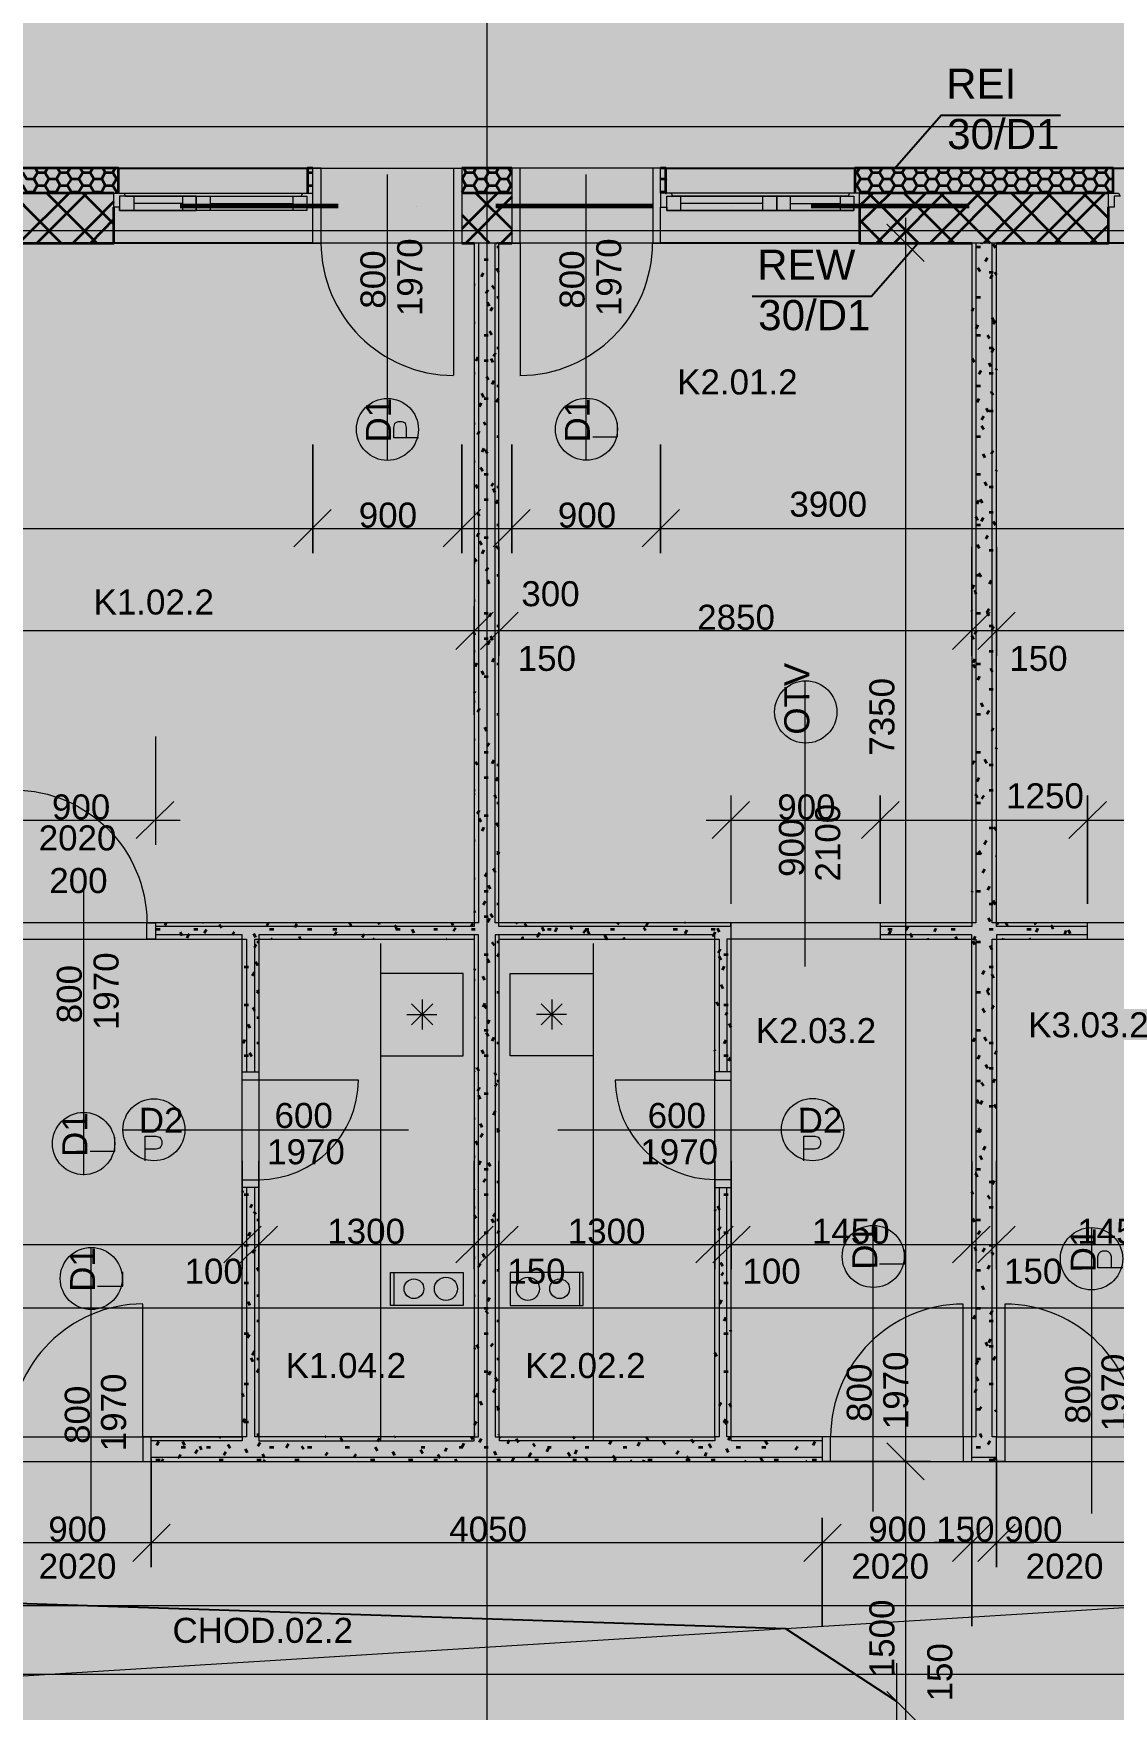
# Model space of a CAD drawing. Header units: millimetres. Extents: x 2377 to 264466, y -28213 to 61616.
# Drawn here: x 184375 to 190891, y -11156 to -1048 of the extents above; entities that cross this region are included whole.
import ezdxf

# ---------------------------------------------------------------- set-up
doc = ezdxf.new("R2010")
doc.units = ezdxf.units.MM
doc.layers.add('ZTI_KANAL', color=30, linetype='Continuous', lineweight=50)
doc.styles.add('PDF ArialMT', font='arial.ttf')

msp = doc.modelspace()

# ---------------------------------------------------------------- linework, layer by layer
at = {"layer": 'ZTI_KANAL', "color": 7, "lineweight": 9}
for points in [[(187110, 4982), (187110, -22133)], [(150946, -1610), (205083, -1610)], [(186510, -3624), (186510, -3249), (186510, -1899)], [(187710, -3624), (187710, -3249), (187710, -1899)], [(189749, -2423), (189524, -2198)], [(189638, -9809), (189638, -2160)], [(146414, -2236), (214196, -2236)], [(189130, -2312), (189787, -2312)], [(207677, -5097), (206461, -5097), (206461, -4795), (206461, -4497), (206461, -4195), (206461, -3897), (206461, -3595), (206461, -3297), (207763, -3297), (207763, -3595), (207763, -3897), (207763, -4195), (207763, -4497), (207763, -4795), (207763, -5097), (206363, -3567), (205181, -9660), (181036, -11159), (156036, -9660)], [(186697, -3487), (186548, -3487), (186548, -3424), (186555, -3401), (186561, -3395), (186577, -3389), (186596, -3389), (186612, -3395), (186618, -3401), (186624, -3424), (186624, -3487)], [(187749, -3481), (187898, -3481), (187898, -3395)], [(182011, -4033), (186208, -4033)], [(185910, -4033), (187110, -4033), (188311, -4033)], [(186809, -4033), (187409, -4033)], [(188009, -4033), (192210, -4033)], [(181036, -4649), (187183, -4649)], [(186885, -4649), (187336, -4649)], [(187034, -4649), (190184, -4649)], [(189886, -4649), (190333, -4649)], [(190035, -4649), (193185, -4649)], [(189031, -6675), (189031, -5326), (189031, -4951)], [(185110, -5288), (185110, -5942)], [(188584, -6297), (188584, -5643)], [(184995, -5904), (185221, -5681)], [(188695, -5681), (188469, -5904)], [(184059, -5792), (185259, -5792)], [(188434, -5792), (189632, -5792)], [(189333, -5792), (190886, -5792)], [(190584, -5792), (191784, -5792)], [(184678, -7933), (184678, -7555), (184678, -6205)], [(186469, -6536), (186469, -9536)], [(187752, -6536), (187752, -9536)], [(186628, -6964), (186809, -6964)], [(186656, -6901), (186783, -7028)], [(186656, -7028), (186783, -6901)], [(186720, -6875), (186720, -7056)], [(187590, -6964), (187409, -6964)], [(187564, -6901), (187437, -7028)], [(187564, -7028), (187437, -6901)], [(187501, -6875), (187501, -7056)], [(184913, -7660), (185288, -7660), (186637, -7660)], [(187539, -7660), (188888, -7660), (189263, -7660)], [(184716, -7790), (184865, -7790), (184865, -7704)], [(185049, -7847), (185049, -7698), (185113, -7698), (185135, -7704), (185142, -7714), (185148, -7726), (185148, -7749), (185142, -7761), (185135, -7771), (185113, -7777), (185049, -7777)], [(189022, -7847), (189022, -7698), (189089, -7698), (189108, -7704), (189117, -7714), (189123, -7726), (189123, -7749), (189117, -7761), (189108, -7771), (189089, -7777), (189022, -7777)], [(189441, -9962), (189441, -8612), (189441, -8238)], [(190759, -9974), (190759, -8625), (190759, -8250)], [(181036, -8352), (185786, -8352)], [(184722, -10095), (184722, -8746), (184722, -8368)], [(185484, -8352), (185885, -8352)], [(185586, -8352), (187183, -8352)], [(186885, -8352), (187336, -8352)], [(187034, -8352), (188634, -8352)], [(188336, -8352), (188733, -8352)], [(188434, -8352), (190184, -8352)], [(189479, -8469), (189632, -8469), (189632, -8384)], [(189886, -8352), (190333, -8352)], [(190035, -8352), (191784, -8352)], [(190946, -8492), (190797, -8492), (190797, -8425), (190803, -8406), (190813, -8396), (190825, -8390), (190848, -8390), (190860, -8396), (190870, -8406), (190876, -8425), (190876, -8492)], [(184760, -8603), (184913, -8603), (184913, -8517)], [(186548, -8520), (186548, -8720)], [(187669, -8520), (187669, -8720)], [(146414, -8733), (214196, -8733)], [(185634, -9511), (185034, -9511)], [(189638, -11311), (189638, -9511)], [(184033, -10149), (185234, -10149)], [(184935, -10149), (189285, -10149)], [(188984, -10149), (190184, -10149), (190410, -10149)], [(191235, -10149), (190035, -10149), (189809, -10149)], [(189886, -10149), (190333, -10149)], [(155887, -10530), (206833, -10530)], [(189584, -12601), (189584, -12226), (189584, -10876)], [(181036, -10943), (211183, -10943)], [(189638, -11461), (189638, -11010)]]:
    msp.add_lwpolyline(points, dxfattribs=at)
at = {"layer": 'ZTI_KANAL', "color": 1, "lineweight": 25}
for points in [[(189571, -1861), (189851, -1541), (190571, -1541)], [(188711, -2633), (189431, -2633), (189711, -2312)]]:
    msp.add_lwpolyline(points, dxfattribs=at)
at = {"layer": 'ZTI_KANAL', "color": 7, "lineweight": 35}
for points in [[(184887, -2011), (184887, -1861), (183328, -1861), (183328, -2011)], [(184310, -1887), (184332, -1925), (184376, -1925), (184398, -1887), (184402, -1884)], [(184386, -1861), (184398, -1887), (184446, -1887), (184459, -1861)], [(184443, -1887), (184468, -1925), (184513, -1925), (184535, -1887), (184535, -1884)], [(184519, -1861), (184535, -1887), (184579, -1887), (184602, -1925)], [(184579, -1887), (184595, -1861)], [(184649, -1925), (184672, -1887), (184672, -1884)], [(184656, -1861), (184672, -1887), (184716, -1887), (184732, -1861)], [(184716, -1887), (184738, -1925), (184786, -1925), (184808, -1887), (184808, -1884)], [(184792, -1861), (184808, -1887), (184853, -1887), (184868, -1861)], [(184853, -1887), (184875, -1925), (184887, -1925)], [(186059, -1861), (186027, -1861), (186027, -2011)], [(186031, -1887), (186027, -1880)], [(186027, -1890), (186031, -1887), (186034, -1884)], [(186034, -1887), (186059, -1887)], [(187260, -1861), (186958, -1861)], [(186961, -1925), (186983, -1887), (186986, -1884)], [(186971, -1861), (186983, -1887), (187031, -1887), (187044, -1861)], [(187031, -1887), (187053, -1925), (187098, -1925), (187120, -1887), (187123, -1884)], [(187107, -1861), (187120, -1887), (187167, -1887), (187180, -1861)], [(187167, -1887), (187190, -1925), (187234, -1925), (187256, -1887), (187260, -1884)], [(187240, -1861), (187256, -1887), (187260, -1887)], [(188158, -2004), (188187, -2004), (188190, -2011), (188190, -1861), (188158, -1861)], [(190889, -2011), (190889, -1861), (189330, -1861), (189330, -2011)], [(189330, -1887), (189343, -1887), (189365, -1925), (189412, -1925), (189435, -1887), (189435, -1884)], [(189343, -1887), (189358, -1861)], [(189419, -1861), (189435, -1887), (189479, -1887), (189495, -1861)], [(189479, -1887), (189501, -1925), (189549, -1925), (189571, -1887), (189571, -1884)], [(189555, -1861), (189571, -1887), (189616, -1887), (189632, -1861)], [(189616, -1887), (189638, -1925), (189682, -1925), (189705, -1966)], [(189682, -1925), (189708, -1887), (189708, -1884)], [(189705, -1887), (189692, -1861)], [(189708, -1887), (189752, -1887), (189774, -1925), (189819, -1925), (189841, -1887), (189844, -1884)], [(189752, -1887), (189765, -1861)], [(189828, -1861), (189841, -1887), (189889, -1887), (189901, -1861)], [(189889, -1887), (189911, -1925), (189955, -1925), (189978, -1887), (189981, -1884)], [(189965, -1861), (189978, -1887), (190025, -1887), (190038, -1861)], [(190022, -1887), (190048, -1925), (190092, -1925), (190114, -1887), (190114, -1884)], [(190098, -1861), (190114, -1887), (190159, -1887), (190181, -1925)], [(190159, -1887), (190175, -1861)], [(190229, -1925), (190251, -1887), (190251, -1884)], [(190235, -1861), (190251, -1887), (190295, -1887), (190311, -1861)], [(190295, -1887), (190317, -1925), (190365, -1925), (190387, -1887), (190387, -1884)], [(190371, -1861), (190387, -1887), (190432, -1887), (190448, -1861)], [(190432, -1887), (190454, -1925), (190502, -1925), (190524, -1887), (190524, -1884)], [(190508, -1861), (190524, -1887), (190568, -1887), (190581, -1861)], [(190568, -1887), (190591, -1925), (190635, -1925), (190657, -1966)], [(190635, -1925), (190660, -1887), (190660, -1884)], [(190657, -1887), (190644, -1861)], [(190660, -1887), (190705, -1887), (190727, -1925), (190771, -1925), (190794, -1887), (190797, -1884)], [(190705, -1887), (190718, -1861)], [(190781, -1861), (190794, -1887), (190841, -1887), (190854, -1861)], [(190841, -1887), (190864, -1925), (190889, -1925)], [(184859, -2011), (183360, -2011)], [(184129, -1966), (184173, -1966), (184195, -2004), (184240, -2004), (184243, -2011), (184541, -2312)], [(184240, -1925), (184262, -1966), (184310, -1966), (184332, -2004), (184376, -2004), (184379, -2011)], [(184589, -2011), (184287, -2312)], [(184376, -1925), (184398, -1966), (184446, -1966)], [(184376, -2004), (184398, -1963), (184402, -1963)], [(184697, -2011), (184395, -2312)], [(184443, -1966), (184468, -2004), (184513, -2004), (184516, -2011)], [(184446, -1963), (184468, -1925), (184468, -1922)], [(184456, -2011), (184757, -2312)], [(184462, -2011), (184468, -2004), (184468, -2001)], [(184513, -1925), (184535, -1966), (184579, -1966), (184602, -2004)], [(184513, -2004), (184535, -1963)], [(184579, -1963), (184605, -1925), (184605, -1922)], [(184599, -2011), (184605, -2004), (184605, -2001)], [(184605, -1925), (184649, -1925), (184672, -1966), (184716, -1966), (184738, -2004), (184786, -2004), (184789, -2011)], [(184605, -2004), (184649, -2004), (184652, -2011)], [(184649, -2004), (184672, -1963)], [(184672, -2011), (184859, -2198)], [(184716, -1963), (184738, -1925), (184741, -1922)], [(184735, -2011), (184738, -2004), (184741, -2001)], [(184786, -1925), (184808, -1966), (184853, -1966), (184875, -2004), (184887, -2004)], [(184786, -2004), (184808, -1963)], [(184853, -1963), (184875, -1925), (184878, -1922)], [(184872, -2011), (184875, -2004), (184878, -2001)], [(186031, -1966), (186027, -1960)], [(186027, -1969), (186031, -1963), (186034, -1963)], [(186034, -1966), (186059, -1966)], [(186958, -1925), (186961, -1925), (186983, -1966), (187031, -1966), (187053, -2004), (187098, -2004), (187101, -2011)], [(186958, -2004), (186961, -2004), (186964, -2011)], [(187174, -2011), (186958, -2227)], [(187260, -2011), (186958, -2011)], [(186961, -2004), (186983, -1963), (186986, -1963)], [(187031, -1963), (187053, -1925), (187053, -1922)], [(187044, -2011), (187260, -2227)], [(187050, -2011), (187053, -2004), (187053, -2001)], [(187098, -1925), (187120, -1966), (187167, -1966), (187190, -2004), (187234, -2004), (187237, -2011)], [(187098, -2004), (187120, -1963), (187123, -1963)], [(187167, -1963), (187190, -1925), (187190, -1922)], [(187183, -2011), (187190, -2004), (187190, -2001)], [(187234, -1925), (187256, -1966), (187260, -1966)], [(187234, -2004), (187256, -1963), (187260, -1963)], [(187260, -2011), (187260, -2011)], [(188158, -1925), (188187, -1925), (188190, -1931)], [(188187, -1925), (188190, -1922)], [(188187, -2004), (188190, -1998)], [(189330, -1966), (189343, -1966), (189365, -2004), (189412, -2004), (189416, -2011)], [(189343, -1963), (189365, -1925), (189368, -1922)], [(189546, -2011), (189358, -2195)], [(189438, -2011), (189358, -2087)], [(190860, -2011), (189358, -2011)], [(189362, -2011), (189365, -2004), (189368, -2001)], [(189412, -1925), (189435, -1966), (189479, -1966), (189501, -2004), (189549, -2004), (189571, -1963)], [(189412, -2004), (189435, -1963)], [(189412, -2011), (189714, -2312)], [(189759, -2011), (189460, -2312)], [(189479, -1963), (189501, -1925), (189505, -1922)], [(189498, -2011), (189501, -2004), (189505, -2001)], [(189546, -1925), (189571, -1966), (189616, -1966), (189638, -2004), (189682, -2004), (189689, -2011)], [(189552, -2011), (189546, -2004)], [(189867, -2011), (189568, -2312)], [(189616, -1963), (189638, -1925), (189641, -1922)], [(189628, -2011), (189930, -2312)], [(189635, -2011), (189638, -2004), (189641, -2001)], [(189682, -2004), (189708, -1963)], [(189708, -1966), (189752, -1966), (189774, -2004), (189819, -2004), (189822, -2011)], [(189752, -1963), (189774, -1925), (189774, -1922)], [(189771, -2011), (189774, -2004), (189774, -2001)], [(190082, -2011), (189784, -2312)], [(189819, -1925), (189841, -1966), (189889, -1966), (189911, -2004), (189955, -2004), (189959, -2011)], [(189819, -2004), (189841, -1963), (189844, -1963)], [(189844, -2011), (190146, -2312)], [(189889, -1963), (189911, -1925), (189911, -1922)], [(190190, -2011), (189892, -2312)], [(189908, -2011), (189911, -2004), (189911, -2001)], [(189955, -1925), (189978, -1966), (190025, -1966)], [(189955, -2004), (189978, -1963), (189981, -1963)], [(190022, -1966), (190048, -2004), (190092, -2004), (190095, -2011)], [(190025, -1963), (190048, -1925), (190048, -1922)], [(190041, -2011), (190048, -2004), (190048, -2001)], [(190060, -2011), (190359, -2312)], [(190092, -1925), (190114, -1966), (190159, -1966), (190181, -2004)], [(190092, -2004), (190114, -1963)], [(190406, -2011), (190108, -2312)], [(190159, -1963), (190184, -1925), (190184, -1922)], [(190178, -2011), (190184, -2004), (190184, -2001)], [(190184, -1925), (190229, -1925), (190251, -1966), (190295, -1966), (190317, -2004), (190365, -2004), (190368, -2011)], [(190184, -2004), (190229, -2004), (190232, -2011)], [(190514, -2011), (190216, -2312)], [(190229, -2004), (190251, -1963)], [(190276, -2011), (190575, -2312)], [(190295, -1963), (190317, -1925), (190321, -1922)], [(190314, -2011), (190317, -2004), (190321, -2001)], [(190365, -1925), (190387, -1966), (190432, -1966), (190454, -2004), (190502, -2004), (190524, -1963)], [(190365, -2004), (190387, -1963)], [(190730, -2011), (190429, -2312)], [(190432, -1963), (190454, -1925), (190457, -1922)], [(190451, -2011), (190454, -2004), (190457, -2001)], [(190492, -2011), (190791, -2312)], [(190498, -1925), (190524, -1966), (190568, -1966), (190591, -2004), (190635, -2004), (190641, -2011)], [(190505, -2011), (190498, -2004)], [(190838, -2011), (190537, -2312)], [(190568, -1963), (190591, -1925), (190591, -1922)], [(190587, -2011), (190591, -2004), (190591, -2001)], [(190635, -2004), (190660, -1963)], [(190660, -1966), (190705, -1966), (190727, -2004), (190771, -2004), (190775, -2011)], [(190705, -1963), (190727, -1925), (190727, -1922)], [(190708, -2011), (190860, -2163)], [(190724, -2011), (190727, -2004), (190727, -2001)], [(190771, -1925), (190794, -1966), (190841, -1966), (190864, -2004), (190889, -2004)], [(190771, -2004), (190794, -1963), (190797, -1963)], [(190841, -1963), (190864, -1925), (190864, -1922)], [(190857, -2011), (190864, -2004), (190864, -2001)], [(184183, -2312), (184859, -2312), (184859, -2096)], [(184859, -2061), (184611, -2312)], [(187260, -2033), (186983, -2312)], [(189358, -2096), (189358, -2312), (190035, -2312)], [(190184, -2312), (190860, -2312), (190860, -2096)], [(184859, -2169), (184719, -2312)], [(186958, -2141), (187126, -2312)], [(189358, -2173), (189498, -2312)], [(190860, -2204), (190752, -2312)], [(186958, -2312), (187034, -2312)], [(187174, -2315), (187171, -2312)], [(187183, -2312), (187260, -2312)], [(187260, -2249), (187196, -2312)], [(190095, -2312), (190092, -2319)], [(190178, -2341), (190165, -2319)], [(187094, -2411), (187117, -2411)], [(187171, -2334), (187183, -2334)], [(190063, -2334), (190089, -2334)], [(190130, -2401), (190117, -2423)], [(187088, -2493), (187075, -2515)], [(187183, -2487), (187171, -2465)], [(190086, -2484), (190073, -2461)], [(190140, -2487), (190159, -2487), (190165, -2487)], [(190159, -2506), (190146, -2528)], [(190184, -2503), (190175, -2487)], [(187034, -2563), (187040, -2563)], [(187117, -2595), (187104, -2617)], [(187155, -2589), (187142, -2569)], [(187126, -2693), (187113, -2671)], [(187142, -2700), (187132, -2722)], [(187171, -2639), (187183, -2639)], [(190044, -2703), (190035, -2722)], [(190063, -2639), (190089, -2639)], [(187034, -2792), (187040, -2792)], [(190073, -2808), (190060, -2830)], [(190159, -2763), (190159, -2763)], [(190171, -2785), (190159, -2763)], [(190178, -2779), (190165, -2801)], [(187094, -2868), (187117, -2868)], [(187139, -2865), (187126, -2843)], [(190063, -2868), (190089, -2868)], [(190143, -2887), (190130, -2868)], [(187056, -3001), (187044, -3024)], [(187094, -3020), (187117, -3020)], [(187148, -3033), (187136, -3011)], [(187161, -2976), (187161, -2979), (187148, -2995)], [(187171, -2944), (187183, -2944)], [(190051, -3030), (190038, -3008)], [(190140, -2944), (190159, -2944), (190165, -2944)], [(190168, -2951), (190159, -2963), (190155, -2973)], [(187034, -3097), (187040, -3097)], [(187120, -3138), (187107, -3116)], [(190092, -3081), (190079, -3103)], [(190152, -3058), (190140, -3036)], [(190140, -3097), (190159, -3097), (190165, -3097)], [(190184, -3071), (190181, -3078)], [(187091, -3243), (187079, -3220)], [(187152, -3144), (187139, -3166)], [(187171, -3173), (187183, -3173)], [(190063, -3173), (190089, -3173)], [(190165, -3230), (190159, -3220), (190152, -3208)], [(187075, -3278), (187063, -3300)], [(187094, -3249), (187117, -3249)], [(187180, -3249), (187167, -3271)], [(187183, -3249), (187183, -3249)], [(190079, -3252), (190067, -3274)], [(190136, -3332), (190124, -3309)], [(190140, -3325), (190159, -3325), (190165, -3325)], [(187034, -3401), (187040, -3401)], [(187101, -3411), (187091, -3392)], [(190108, -3357), (190095, -3379)], [(190108, -3436), (190095, -3414)], [(187066, -3446), (187059, -3455), (187053, -3468)], [(187171, -3478), (187183, -3478)], [(190063, -3478), (190089, -3478)], [(187034, -3630), (187040, -3630)], [(187091, -3551), (187079, -3573)], [(187113, -3582), (187101, -3560)], [(190117, -3608), (190105, -3586)], [(190165, -3563), (190159, -3573), (190152, -3586)], [(187085, -3687), (187072, -3665)], [(187094, -3706), (187117, -3706)], [(190063, -3706), (190089, -3706)], [(190184, -3681), (190181, -3690)], [(187056, -3792), (187044, -3770)], [(187148, -3760), (187136, -3779)], [(187161, -3817), (187148, -3795)], [(187161, -3817), (187161, -3817)], [(187171, -3782), (187183, -3782)], [(190127, -3776), (190114, -3754)], [(190140, -3782), (190159, -3782), (190165, -3782)], [(187034, -3935), (187040, -3935)], [(187066, -3960), (187059, -3948), (187053, -3938)], [(187094, -3859), (187117, -3859)], [(187177, -3862), (187164, -3884)], [(190076, -3865), (190067, -3887)], [(190101, -3881), (190089, -3859)], [(190140, -3935), (190159, -3935), (190165, -3935)], [(187171, -4011), (187183, -4011)], [(190073, -3986), (190060, -3963)], [(190063, -4011), (190089, -4011)], [(190105, -3970), (190092, -3992)], [(190178, -4014), (190165, -3992)], [(187063, -4062), (187059, -4065), (187050, -4084)], [(187079, -4132), (187066, -4110)], [(187094, -4087), (187117, -4087)], [(187180, -4157), (187167, -4138)], [(190082, -4154), (190070, -4132)], [(190133, -4075), (190121, -4097)], [(187034, -4240), (187040, -4240)], [(187050, -4233), (187037, -4214)], [(187091, -4164), (187079, -4186)], [(190140, -4164), (190159, -4164), (190165, -4164)], [(187117, -4268), (187104, -4291)], [(187126, -4367), (187113, -4345)], [(187171, -4316), (187183, -4316)], [(190063, -4316), (190089, -4316)], [(190092, -4325), (190079, -4303)], [(190184, -4332), (190184, -4332)], [(190048, -4376), (190035, -4398)], [(190063, -4430), (190060, -4421), (190051, -4408)], [(190152, -4348), (190140, -4370)], [(187034, -4468), (187040, -4468)], [(187094, -4545), (187117, -4545)], [(187136, -4545), (187123, -4564)], [(190038, -4532), (190035, -4529)], [(190063, -4545), (190089, -4545)], [(190140, -4519), (190127, -4541)], [(190140, -4560), (190127, -4538)], [(187171, -4621), (187183, -4621)], [(190063, -4649), (190060, -4659), (190051, -4672)], [(190140, -4621), (190159, -4621), (190165, -4621)], [(190168, -4624), (190159, -4640), (190155, -4646)], [(187040, -4678), (187034, -4665)], [(187094, -4697), (187117, -4697)], [(187126, -4713), (187113, -4735)], [(187145, -4707), (187132, -4684)], [(190048, -4703), (190035, -4681)], [(187034, -4773), (187040, -4773)], [(187050, -4846), (187037, -4868)], [(187152, -4818), (187142, -4840)], [(187171, -4849), (187183, -4849)], [(190054, -4821), (190041, -4843)], [(190063, -4849), (190089, -4849)], [(190140, -4773), (190159, -4773), (190165, -4773)], [(187091, -4916), (187079, -4894)], [(187094, -4926), (187117, -4926)], [(190057, -4875), (190044, -4853)], [(190082, -4926), (190070, -4948)], [(190162, -4900), (190159, -4897), (190149, -4878)], [(187037, -5015), (187034, -5024)], [(190140, -5002), (190159, -5002), (190165, -5002)], [(187034, -5078), (187040, -5078)], [(187066, -5119), (187059, -5132), (187053, -5142)], [(187171, -5154), (187183, -5154)], [(190063, -5154), (190089, -5154)], [(190105, -5110), (190092, -5088)], [(190140, -5132), (190127, -5154)], [(187110, -5256), (187098, -5234)], [(190165, -5237), (190159, -5249), (190152, -5259)], [(187034, -5307), (187040, -5307)], [(187123, -5329), (187110, -5348)], [(187053, -5462), (187044, -5440)], [(187094, -5383), (187117, -5383)], [(187152, -5430), (187139, -5453)], [(190051, -5434), (190038, -5456)], [(190063, -5383), (190089, -5383)], [(190127, -5450), (190114, -5427)], [(190184, -5357), (190181, -5364)], [(187094, -5535), (187117, -5535)], [(187177, -5535), (187164, -5558)], [(187171, -5459), (187183, -5459)], [(187183, -5535), (187183, -5535)], [(190079, -5538), (190067, -5561)], [(190140, -5459), (190159, -5459), (190165, -5459)], [(187034, -5611), (187040, -5611)], [(187037, -5631), (187034, -5634)], [(187167, -5662), (187161, -5646), (187158, -5640)], [(190070, -5659), (190060, -5640), (190057, -5637)], [(190108, -5643), (190095, -5665)], [(190140, -5611), (190159, -5611), (190165, -5611)], [(187063, -5735), (187059, -5742), (187050, -5754)], [(187171, -5688), (187183, -5688)], [(190063, -5688), (190089, -5688)], [(187075, -5802), (187063, -5783)], [(187091, -5837), (187079, -5859)], [(187094, -5764), (187117, -5764)], [(187180, -5831), (187167, -5808)], [(187183, -5831), (187183, -5831)], [(190140, -5840), (190159, -5840), (190165, -5840)], [(190184, -5856), (190171, -5834)], [(187034, -5916), (187040, -5916)], [(190124, -5916), (190111, -5939)], [(187171, -5993), (187183, -5993), (187177, -5980)], [(187183, -5983), (187174, -6002)], [(190063, -5993), (190089, -5993)], [(190092, -5999), (190079, -5977)], [(190184, -6008), (190181, -6005)], [(187034, -6145), (187040, -6145)], [(187110, -6113), (187098, -6132)], [(187161, -6107), (187161, -6104), (187148, -6085)], [(190114, -6088), (190101, -6110)], [(187094, -6221), (187117, -6221)], [(187132, -6208), (187120, -6186)], [(190035, -6205), (190035, -6205)], [(190038, -6221), (190035, -6228)], [(190063, -6221), (190089, -6221)], [(190143, -6193), (190130, -6215)], [(187040, -6351), (187034, -6342)], [(187101, -6282), (187088, -6304)], [(187145, -6380), (187132, -6358)], [(187171, -6297), (187183, -6297)], [(190140, -6297), (190159, -6297), (190165, -6297)], [(190178, -6301), (190165, -6278)], [(185113, -6450), (185138, -6450)], [(185176, -6412), (185167, -6428)], [(185272, -6491), (185269, -6485), (185259, -6469)], [(185342, -6450), (185367, -6450)], [(185405, -6415), (185402, -6412)], [(185418, -6453), (185405, -6475)], [(185510, -6443), (185504, -6434), (185497, -6421)], [(185586, -6466), (185573, -6485)], [(185792, -6412), (185783, -6431)], [(185799, -6450), (185824, -6450)], [(185964, -6418), (185954, -6434), (185951, -6440)], [(186027, -6450), (186053, -6450)], [(186180, -6450), (186205, -6450)], [(186202, -6466), (186189, -6485), (186189, -6488)], [(186294, -6431), (186281, -6412)], [(186462, -6421), (186459, -6412)], [(186567, -6450), (186561, -6434), (186555, -6428)], [(186561, -6450), (186586, -6450)], [(186672, -6475), (186659, -6453)], [(186790, -6450), (186812, -6450)], [(186907, -6428), (186898, -6412)], [(186920, -6443), (186907, -6463)], [(187025, -6415), (187012, -6434), (187012, -6437)], [(187018, -6450), (187040, -6450)], [(187094, -6374), (187117, -6374)], [(187126, -6386), (187113, -6409)], [(187288, -6412), (187285, -6418)], [(187352, -6434), (187339, -6415)], [(187456, -6463), (187444, -6440)], [(187475, -6450), (187498, -6450)], [(187533, -6443), (187520, -6466)], [(187625, -6453), (187615, -6434), (187612, -6431)], [(187704, -6456), (187691, -6475)], [(187704, -6450), (187726, -6450)], [(187729, -6482), (187717, -6459)], [(187856, -6450), (187879, -6450)], [(187904, -6412), (187898, -6421)], [(188069, -6459), (188057, -6440)], [(188082, -6412), (188069, -6431)], [(188234, -6450), (188260, -6450)], [(188307, -6412), (188304, -6412)], [(188317, -6456), (188304, -6478)], [(188463, -6450), (188488, -6450)], [(188488, -6469), (188476, -6491), (188479, -6485)], [(188514, -6469), (188501, -6447)], [(189530, -6450), (189555, -6450)], [(189546, -6463), (189533, -6485)], [(189651, -6434), (189638, -6456)], [(189651, -6434), (189651, -6434)], [(189819, -6447), (189809, -6466)], [(189911, -6450), (189936, -6450)], [(190016, -6412), (190016, -6412)], [(190149, -6405), (190136, -6383)], [(190140, -6450), (190165, -6450)], [(190194, -6412), (190187, -6421)], [(190254, -6431), (190241, -6412)], [(190368, -6450), (190394, -6450)], [(190422, -6421), (190416, -6412)], [(190435, -6447), (190422, -6469)], [(190527, -6450), (190521, -6434), (190514, -6428)], [(190603, -6459), (190594, -6482)], [(190632, -6478), (190619, -6456)], [(185208, -6510), (185208, -6510)], [(185313, -6482), (185310, -6485), (185300, -6504)], [(185573, -6485), (185573, -6485)], [(185716, -6501), (185704, -6478)], [(185719, -6542), (185710, -6555), (185707, -6561)], [(185723, -6526), (185735, -6526)], [(185723, -6526), (185723, -6526)], [(185812, -6510), (185808, -6507)], [(185986, -6510), (185980, -6494)], [(186370, -6478), (186367, -6485), (186358, -6501)], [(186428, -6510), (186424, -6504)], [(186869, -6510), (186866, -6510)], [(187155, -6548), (187142, -6529)], [(187171, -6526), (187183, -6526)], [(187428, -6472), (187415, -6494), (187421, -6485)], [(189676, -6501), (189670, -6485), (189663, -6478)], [(189771, -6510), (189768, -6507)], [(189946, -6510), (189940, -6497)], [(190057, -6494), (190048, -6510), (190044, -6516)], [(190054, -6545), (190044, -6523)], [(190063, -6526), (190089, -6526)], [(190159, -6574), (190146, -6551)], [(190225, -6504), (190222, -6510)], [(190387, -6510), (190384, -6504)], [(185729, -6669), (185723, -6659), (185716, -6647)], [(187094, -6602), (187117, -6602)], [(187126, -6653), (187113, -6631)], [(187183, -6596), (187171, -6615)], [(188517, -6570), (188511, -6583), (188504, -6593)], [(188523, -6637), (188511, -6615)], [(188539, -6602), (188558, -6602), (188565, -6602)], [(190159, -6574), (190159, -6574)], [(185646, -6678), (185659, -6678), (185672, -6678)], [(185707, -6710), (185694, -6732)], [(187040, -6688), (187034, -6697)], [(187034, -6755), (187040, -6755)], [(187098, -6758), (187085, -6736)], [(188485, -6678), (188488, -6678)], [(188542, -6675), (188530, -6697)], [(190111, -6701), (190098, -6723)], [(190140, -6678), (190159, -6678), (190165, -6678)], [(190168, -6745), (190159, -6726), (190159, -6723)], [(185735, -6818), (185723, -6837)], [(185735, -6834), (185726, -6818)], [(187171, -6831), (187183, -6831)], [(188536, -6809), (188523, -6786)], [(190063, -6831), (190089, -6831)], [(190140, -6805), (190127, -6828)], [(190143, -6847), (190130, -6828)], [(185646, -6907), (185659, -6907), (185672, -6907)], [(185710, -6942), (185697, -6923)], [(185710, -6942), (185710, -6942)], [(187098, -6898), (187085, -6920)], [(187107, -6929), (187094, -6907)], [(188507, -6913), (188498, -6894), (188495, -6891)], [(188539, -6907), (188558, -6907), (188565, -6907)], [(188561, -6952), (188558, -6955), (188549, -6971)], [(190114, -6952), (190101, -6929)], [(190168, -6910), (190159, -6926), (190155, -6932)], [(185681, -7047), (185669, -7025)], [(185723, -6983), (185735, -6983)], [(185723, -6983), (185723, -6983)], [(187034, -6983), (187040, -6983)], [(187094, -7059), (187117, -7059)], [(187120, -7098), (187107, -7075)], [(187123, -6999), (187113, -7021)], [(188584, -7044), (188571, -7021)], [(190063, -7059), (190089, -7059)], [(185650, -7117), (185637, -7139)], [(185723, -7136), (185735, -7136)], [(185723, -7136), (185723, -7136)], [(187152, -7104), (187139, -7126)], [(187171, -7136), (187183, -7136)], [(188485, -7136), (188488, -7136)], [(188552, -7120), (188539, -7142)], [(190054, -7107), (190041, -7129)], [(190124, -7123), (190111, -7101)], [(190140, -7136), (190159, -7136), (190165, -7136)], [(185646, -7212), (185659, -7212), (185672, -7212)], [(185691, -7218), (185678, -7196)], [(187091, -7202), (187079, -7180)], [(187094, -7212), (187117, -7212)], [(188488, -7186), (188485, -7177)], [(188539, -7212), (188558, -7212), (188565, -7212)], [(188577, -7225), (188568, -7247)], [(190082, -7212), (190070, -7234)], [(190133, -7291), (190121, -7269)], [(190184, -7186), (190175, -7206)], [(187034, -7288), (187040, -7288)], [(187037, -7304), (187034, -7307)], [(187063, -7307), (187059, -7301), (187050, -7285)], [(187167, -7333), (187161, -7320), (187155, -7314)], [(187171, -7364), (187183, -7364)], [(188485, -7288), (188488, -7288)], [(190063, -7364), (190089, -7364)], [(190108, -7396), (190095, -7374)], [(190140, -7288), (190159, -7288), (190165, -7288)], [(190175, -7355), (190162, -7377)], [(187066, -7406), (187059, -7418), (187053, -7428)], [(187072, -7475), (187059, -7453)], [(187094, -7441), (187117, -7441)], [(187171, -7380), (187161, -7396), (187158, -7399)], [(190079, -7501), (190067, -7479)], [(187161, -7548), (187148, -7571)], [(187161, -7548), (187161, -7548)], [(190098, -7485), (190086, -7507)], [(190140, -7517), (190159, -7517), (190165, -7517)], [(190184, -7529), (190171, -7507)], [(187034, -7593), (187040, -7593)], [(187082, -7647), (187072, -7625)], [(187085, -7682), (187072, -7704)], [(187171, -7669), (187183, -7669), (187174, -7653)], [(187183, -7660), (187174, -7676)], [(190063, -7669), (190089, -7669), (190076, -7650)], [(190089, -7656), (190076, -7679)], [(187056, -7752), (187044, -7729)], [(190117, -7761), (190105, -7783)], [(187034, -7822), (187040, -7822)], [(187072, -7850), (187059, -7872)], [(187132, -7882), (187120, -7860)], [(190098, -7841), (190086, -7818)], [(187101, -7955), (187088, -7977)], [(187094, -7898), (187117, -7898)], [(187171, -7974), (187183, -7974)], [(190070, -7945), (190060, -7923), (190057, -7923)], [(190063, -7898), (190089, -7898)], [(190140, -7974), (190159, -7974), (190165, -7974)], [(190171, -7968), (190159, -7990)], [(185640, -8041), (185634, -8031)], [(185646, -8050), (185659, -8050), (185672, -8050)], [(187037, -8025), (187034, -8018)], [(187094, -8050), (187117, -8050)], [(188539, -8050), (188558, -8050), (188565, -8050)], [(190044, -8050), (190035, -8034)], [(190146, -8076), (190133, -8057)], [(185691, -8111), (185681, -8130)], [(185716, -8171), (185710, -8161), (185704, -8152)], [(187034, -8126), (187040, -8126)], [(187047, -8193), (187034, -8174)], [(187158, -8165), (187145, -8184)], [(188485, -8126), (188488, -8126)], [(188488, -8139), (188485, -8149)], [(188514, -8142), (188511, -8136), (188501, -8120)], [(190140, -8126), (190159, -8126), (190165, -8126)], [(185681, -8279), (185669, -8301)], [(185723, -8203), (185735, -8203)], [(185723, -8203), (185723, -8203)], [(187094, -8279), (187117, -8279)], [(187152, -8222), (187139, -8199)], [(187171, -8203), (187183, -8203)], [(187183, -8269), (187174, -8288)], [(188517, -8244), (188511, -8260), (188504, -8266)], [(188539, -8279), (188558, -8279), (188565, -8279)], [(190054, -8218), (190041, -8196)], [(190063, -8203), (190089, -8203)], [(190086, -8269), (190073, -8292)], [(185646, -8355), (185659, -8355), (185672, -8355)], [(185710, -8384), (185697, -8406)], [(185710, -8384), (185710, -8384)], [(188485, -8355), (188488, -8355)], [(190063, -8390), (190060, -8380), (190051, -8368)], [(190114, -8374), (190101, -8396)], [(190140, -8355), (190159, -8355), (190165, -8355)], [(187034, -8431), (187040, -8431)], [(187072, -8466), (187059, -8485), (187059, -8488)], [(187098, -8431), (187085, -8409)], [(188533, -8482), (188520, -8460)], [(190143, -8479), (190130, -8501)], [(190168, -8415), (190159, -8403), (190155, -8396)], [(185646, -8584), (185659, -8584), (185672, -8584)], [(185735, -8511), (185723, -8492)], [(187098, -8568), (187085, -8590)], [(187171, -8507), (187183, -8507)], [(188536, -8520), (188523, -8539)], [(188539, -8584), (188558, -8584), (188565, -8584)], [(190035, -8492), (190035, -8492)], [(190063, -8507), (190089, -8507)], [(185723, -8660), (185735, -8660)], [(185723, -8660), (185723, -8660)], [(187034, -8660), (187040, -8660)], [(187126, -8673), (187113, -8695)], [(188526, -8688), (188514, -8711)], [(190111, -8625), (190098, -8603)], [(185681, -8720), (185669, -8698)], [(187094, -8736), (187117, -8736)], [(187117, -8771), (187104, -8749)], [(188552, -8793), (188539, -8815)], [(190057, -8781), (190044, -8803)], [(190063, -8736), (190089, -8736)], [(190159, -8752), (190159, -8755), (190146, -8774)], [(185646, -8889), (185659, -8889), (185672, -8889)], [(185678, -8895), (185665, -8914)], [(185723, -8812), (185735, -8812)], [(185723, -8812), (185723, -8812)], [(187094, -8889), (187117, -8889)], [(187171, -8812), (187183, -8812)], [(188485, -8812), (188488, -8812)], [(188539, -8889), (188558, -8889), (188565, -8889)], [(188584, -8876), (188580, -8866)], [(190140, -8812), (190159, -8812), (190165, -8812)], [(187034, -8965), (187040, -8965)], [(187040, -8974), (187034, -8984)], [(187059, -8977), (187047, -8958)], [(187059, -8977), (187059, -8977)], [(187145, -8949), (187132, -8968)], [(188485, -8965), (188488, -8965)], [(190133, -8965), (190121, -8942)], [(190149, -8923), (190136, -8946)], [(190140, -8965), (190159, -8965), (190165, -8965)], [(185700, -9060), (185688, -9038)], [(185707, -8996), (185694, -9019)], [(185723, -9041), (185735, -9041)], [(185723, -9041), (185723, -9041)], [(187171, -9041), (187183, -9041)], [(188498, -9028), (188485, -9006)], [(188498, -9028), (188498, -9028)], [(190073, -9054), (190060, -9076)], [(190063, -9041), (190089, -9041)], [(190178, -9028), (190165, -9050)], [(185646, -9193), (185659, -9193), (185672, -9193)], [(185735, -9104), (185723, -9123)], [(187094, -9117), (187117, -9117)], [(187132, -9117), (187120, -9139)], [(187174, -9177), (187161, -9155)], [(188485, -9193), (188488, -9193)], [(188539, -9117), (188558, -9117), (188565, -9117)], [(190076, -9174), (190063, -9152)], [(190140, -9193), (190159, -9193), (190165, -9193)], [(185643, -9270), (185634, -9251)], [(187034, -9270), (187040, -9270)], [(187056, -9251), (187044, -9273)], [(187082, -9320), (187069, -9298)], [(187161, -9222), (187161, -9225), (187148, -9244)], [(190063, -9225), (190060, -9231), (190051, -9247)], [(187171, -9346), (187183, -9346), (187174, -9327)], [(188523, -9304), (188511, -9324)], [(188584, -9330), (188571, -9311)], [(190063, -9346), (190089, -9346)], [(190092, -9330), (190079, -9352)], [(190184, -9362), (190178, -9349)], [(185650, -9403), (185637, -9425)], [(185646, -9422), (185659, -9422), (185672, -9422)], [(185723, -9498), (185735, -9498)], [(185723, -9498), (185723, -9498)], [(187047, -9419), (187034, -9441)], [(187034, -9498), (187040, -9498)], [(187183, -9498), (187183, -9495)], [(188549, -9406), (188539, -9428)], [(188539, -9422), (188558, -9422), (188565, -9422)], [(188555, -9435), (188542, -9412)], [(190098, -9514), (190095, -9511), (190086, -9492)], [(185129, -9543), (185116, -9565)], [(185265, -9574), (185291, -9574)], [(185288, -9565), (185275, -9543)], [(185364, -9590), (185351, -9613)], [(185389, -9590), (185380, -9568)], [(185418, -9574), (185443, -9574)], [(185500, -9511), (185494, -9520)], [(185561, -9581), (185548, -9559)], [(185665, -9609), (185653, -9587)], [(185742, -9546), (185729, -9568)], [(185799, -9574), (185824, -9574)], [(185913, -9555), (185900, -9578)], [(186005, -9587), (185993, -9568)], [(186027, -9574), (186053, -9574)], [(186139, -9511), (186135, -9511)], [(186240, -9539), (186237, -9536), (186227, -9517)], [(186256, -9574), (186281, -9574)], [(186450, -9597), (186437, -9574)], [(186462, -9520), (186453, -9536), (186450, -9543)], [(186555, -9511), (186551, -9514)], [(186723, -9613), (186710, -9590)], [(186713, -9574), (186736, -9574)], [(186866, -9581), (186856, -9600)], [(186942, -9574), (186964, -9574)], [(186971, -9552), (186958, -9574)], [(187025, -9527), (187015, -9511)], [(187075, -9524), (187063, -9546)], [(187094, -9574), (187117, -9574)], [(187167, -9622), (187155, -9600)], [(187196, -9517), (187193, -9511)], [(187247, -9533), (187244, -9536), (187234, -9555)], [(187301, -9546), (187294, -9536), (187288, -9524)], [(187402, -9571), (187390, -9552)], [(187482, -9581), (187469, -9603)], [(187475, -9574), (187498, -9574)], [(187641, -9524), (187631, -9511)], [(187650, -9593), (187641, -9616)], [(187704, -9574), (187726, -9574)], [(187860, -9536), (187847, -9559)], [(187933, -9574), (187955, -9574)], [(188031, -9546), (188018, -9568)], [(188085, -9533), (188072, -9511)], [(188187, -9559), (188174, -9539)], [(188266, -9597), (188253, -9616)], [(188358, -9549), (188349, -9536), (188345, -9527)], [(188387, -9574), (188412, -9574)], [(188463, -9578), (188450, -9555)], [(188568, -9606), (188555, -9584)], [(188577, -9511), (188565, -9533)], [(188615, -9574), (188641, -9574)], [(188768, -9574), (188793, -9574)], [(188803, -9559), (188790, -9536)], [(188984, -9571), (188971, -9590)], [(189089, -9543), (189076, -9565)], [(190063, -9574), (190089, -9574)], [(190146, -9536), (190133, -9559)], [(185113, -9651), (185138, -9651)], [(185157, -9647), (185148, -9660)], [(185259, -9619), (185253, -9635), (185246, -9641)], [(185494, -9651), (185519, -9651)], [(185535, -9603), (185523, -9622)], [(185723, -9651), (185748, -9651)], [(185770, -9638), (185767, -9635), (185758, -9616)], [(185770, -9651), (185764, -9660)], [(185951, -9651), (185977, -9651)], [(186148, -9606), (186135, -9625)], [(186320, -9616), (186307, -9635), (186307, -9638)], [(186408, -9651), (186434, -9651)], [(186555, -9625), (186542, -9603)], [(186637, -9651), (186663, -9651)], [(186790, -9651), (186812, -9651)], [(186828, -9641), (186824, -9635), (186815, -9619)], [(186926, -9660), (186920, -9647)], [(187171, -9651), (187193, -9651)], [(187272, -9638), (187260, -9660)], [(187377, -9609), (187364, -9632)], [(187399, -9651), (187421, -9651)], [(187612, -9628), (187599, -9606)], [(187628, -9651), (187650, -9651)], [(187704, -9635), (187704, -9635)], [(187717, -9657), (187704, -9635)], [(187885, -9647), (187879, -9635), (187872, -9625)], [(187888, -9641), (187876, -9660)], [(187983, -9660), (187977, -9654)], [(188057, -9651), (188053, -9660)], [(188082, -9651), (188107, -9651)], [(188311, -9651), (188336, -9651)], [(188330, -9654), (188320, -9635), (188317, -9632)], [(188434, -9606), (188425, -9628)], [(188463, -9651), (188488, -9651)], [(188673, -9654), (188669, -9660)], [(188774, -9660), (188761, -9638)], [(188844, -9651), (188869, -9651)], [(189038, -9660), (189035, -9657)], [(189073, -9651), (189098, -9651)], [(190140, -9651), (190165, -9651)], [(190175, -9641), (190165, -9660)]]:
    msp.add_lwpolyline(points, dxfattribs=at)
at = {"layer": 'ZTI_KANAL', "color": 7, "lineweight": 25}
for points in [[(184887, -1861), (186027, -1861)], [(188190, -1861), (189330, -1861)], [(190889, -1861), (192029, -1861)], [(186059, -2312), (184859, -2312)], [(189358, -2312), (188158, -2312)], [(192061, -2312), (190860, -2312)]]:
    msp.add_lwpolyline(points, dxfattribs=at)
at = {"layer": 'ZTI_KANAL', "color": 7, "lineweight": 20}
for points in [[(186910, -3109), (186910, -2312), (186910, -1861), (186958, -1861), (186958, -2312), (186059, -2312), (186059, -2096), (186024, -2096), (186024, -2115), (185357, -2115), (185357, -2030), (185989, -2030), (186024, -2030), (186024, -2096), (186024, -2115), (185357, -2115), (185357, -2030), (185989, -2030), (185999, -2011), (186059, -2011)], [(186059, -2312), (186110, -2312), (186110, -1861), (186059, -1861), (186958, -1861)], [(186059, -2096), (186059, -2011), (186059, -1861)], [(188158, -1861), (187260, -1861)], [(188158, -2011), (188158, -1861), (188111, -1861), (188111, -2312), (188158, -2312), (188158, -2096)], [(184919, -2011), (185999, -2011)], [(189298, -2011), (188222, -2011)], [(184980, -2030), (184980, -2115)], [(185275, -2074), (184980, -2074)], [(185275, -2115), (185275, -2030)], [(185443, -2115), (185443, -2030)], [(185443, -2074), (185939, -2074)], [(185939, -2030), (185939, -2115)], [(188279, -2030), (188279, -2115)], [(188774, -2074), (188279, -2074)], [(188774, -2115), (188774, -2030)], [(188942, -2115), (188942, -2030)], [(188942, -2074), (189241, -2074)], [(189241, -2030), (189241, -2115)], [(187059, -2312), (187059, -6412), (185110, -6412), (185110, -6510), (185059, -6510), (185059, -6412), (185110, -6412), (184208, -6412), (184160, -6412)], [(188584, -6434), (187183, -6434), (187183, -2312), (187034, -2312), (187034, -6434), (185110, -6434)], [(186958, -2312), (186910, -2312)], [(189482, -6510), (188584, -6510), (188584, -6412), (187161, -6412), (187161, -2312)], [(188158, -2312), (187260, -2312)], [(187310, -2312), (187310, -3109)], [(190060, -2312), (190060, -6412), (189482, -6412), (188584, -6412)], [(190733, -6434), (190184, -6434), (190184, -2312), (190035, -2312), (190035, -6434), (189482, -6434)], [(191635, -6434), (193032, -6434), (193032, -6412), (191635, -6412), (190733, -6412), (190159, -6412), (190159, -2312)], [(184259, -6412), (184208, -6412), (184208, -6510), (185110, -6510), (185659, -6510), (185659, -7310)], [(189482, -6412), (189482, -6510), (190035, -6510), (190035, -6485), (189482, -6485)], [(190733, -6485), (190184, -6485), (190184, -6510), (190733, -6510), (191635, -6510), (191635, -6412)], [(190733, -6510), (190733, -6412)], [(185659, -8009), (185659, -9511), (185634, -9511), (185634, -8009), (185634, -7310), (185634, -6510), (185634, -6485), (185110, -6485)], [(185710, -7310), (185710, -6510), (187034, -6510)], [(187034, -6485), (187034, -9511), (185735, -9511), (185735, -9536), (187034, -9536), (187034, -9511), (187059, -9511), (187059, -6510), (187059, -6485), (187034, -6485), (185735, -6485), (185735, -6510), (185735, -7310), (185735, -7361)], [(188511, -8009), (188511, -9511), (188485, -9511), (188485, -8009), (188485, -7310), (188485, -6485), (187161, -6485), (187161, -6510), (187161, -9511), (187183, -9511), (188485, -9511), (188485, -9536), (187186, -9536), (187186, -9511)], [(187183, -6485), (187183, -9511)], [(187183, -6510), (188511, -6510), (188511, -7310)], [(189133, -9536), (188584, -9536), (188584, -9511), (188584, -8009), (188584, -7310), (188584, -6510), (188558, -6510), (188558, -7310)], [(186335, -7361), (185735, -7361), (185634, -7361), (185634, -7310), (185735, -7310), (185735, -8009), (185634, -8009), (185634, -7961), (185735, -7961), (185735, -8009), (185735, -9511), (185710, -9511), (185710, -8009)], [(190035, -9511), (189133, -9511), (188584, -9511), (188558, -9511), (188558, -8009)], [(185034, -9511), (185034, -8711)], [(181185, -9536), (181185, -9511), (184186, -9511), (185084, -9511), (185634, -9511), (185634, -9536), (185084, -9536)], [(184186, -9536), (181185, -9536), (181185, -9660), (184186, -9660), (185084, -9660), (189133, -9660), (190035, -9660), (190184, -9660), (191083, -9660), (195135, -9660), (196033, -9660), (196186, -9660), (197084, -9660), (201133, -9660), (202035, -9660), (202035, -9511), (201133, -9511), (200583, -9511), (200583, -9536), (201133, -9536)], [(190184, -9511), (190235, -9511)], [(185084, -9635), (189133, -9635)], [(190035, -9635), (190184, -9635)]]:
    msp.add_lwpolyline(points, dxfattribs=at)
for points in [[(187260, -2312), (187310, -2312), (187310, -1861), (187260, -1861)], [(184859, -2096), (184859, -2011), (184919, -2011), (184929, -2030), (184894, -2030), (184894, -2096)], [(188158, -2096), (188196, -2096), (188196, -2030), (188231, -2030), (188222, -2011), (188158, -2011)], [(189324, -2096), (189358, -2096), (189358, -2011), (189298, -2011), (189289, -2030), (189324, -2030)], [(190860, -2096), (190860, -2011), (190921, -2011), (190930, -2030), (190895, -2030), (190895, -2096)], [(184894, -2115), (184894, -2096), (184894, -2115), (185357, -2115), (185357, -2030), (184929, -2030), (185357, -2030), (185357, -2115)], [(188196, -2115), (188196, -2096), (188196, -2115), (188860, -2115), (188860, -2030), (188231, -2030), (188860, -2030), (188860, -2115)], [(188860, -2030), (189289, -2030), (188860, -2030), (188860, -2115), (189324, -2115), (189324, -2096), (189324, -2115), (188860, -2115)], [(190035, -6510), (190060, -6510), (190060, -9511), (190035, -9511)], [(190159, -6510), (190184, -6510), (190184, -9511), (190159, -9511)], [(188485, -7310), (188485, -7361), (188584, -7361), (188584, -7310)], [(188485, -7961), (188485, -8009), (188584, -8009), (188584, -7961)], [(185084, -9511), (185034, -9511), (185034, -9660), (185084, -9660)], [(189184, -9511), (189133, -9511), (189133, -9660), (189184, -9660)], [(190035, -9511), (189984, -9511), (189984, -9660), (190035, -9660)]]:
    msp.add_lwpolyline(points, close=True, dxfattribs=at)
at = {"layer": 'ZTI_KANAL', "color": 1, "lineweight": 60}
for points in [[(184783, -2090), (184783, -2090)], [(186212, -2090), (185259, -2090)], [(186688, -2090), (186688, -2090)], [(188114, -2090), (187164, -2090)], [(188590, -2090), (188590, -2090)], [(190019, -2090), (189066, -2090)], [(190495, -2090), (190495, -2090)]]:
    msp.add_lwpolyline(points, dxfattribs=at)
at = {"layer": 'ZTI_KANAL', "color": 7, "lineweight": 9}
for points in [[(186059, -4183), (186059, -3528)], [(186958, -4183), (186958, -3528)], [(187260, -4183), (187260, -3528)], [(188158, -4183), (188158, -3528)], [(185945, -4144), (186170, -3919)], [(186847, -4144), (187072, -3919)], [(187148, -4144), (187371, -3919)], [(188047, -4144), (188272, -3919)], [(187183, -4802), (187183, -4144)], [(190035, -4802), (190035, -4144)], [(190184, -4802), (190184, -4144)], [(186923, -4764), (187148, -4538)], [(187034, -4500), (187034, -5157)], [(187072, -4764), (187298, -4538)], [(189920, -4764), (190146, -4538)], [(190073, -4764), (190298, -4538)], [(189482, -5643), (189482, -6297)], [(190733, -5643), (190733, -6297)], [(189371, -5904), (189597, -5681)], [(190622, -5904), (190848, -5681)], [(186469, -7215), (186967, -7215), (186967, -6717), (186469, -6717)], [(187752, -7215), (187250, -7215), (187250, -6717), (187752, -6717)], [(185634, -8501), (185634, -7847)], [(185735, -8501), (185735, -7847)], [(187034, -8501), (187034, -7847)], [(187183, -8501), (187183, -7847)], [(188485, -8501), (188485, -7847)], [(188584, -8501), (188584, -7847)], [(190035, -8501), (190035, -7847)], [(190184, -8501), (190184, -7847)], [(185523, -8463), (185748, -8241)], [(185621, -8463), (185846, -8241)], [(186923, -8463), (187148, -8241)], [(187072, -8463), (187298, -8241)], [(188371, -8463), (188596, -8241)], [(188473, -8463), (188698, -8241)], [(189920, -8463), (190146, -8241)], [(190073, -8463), (190298, -8241)], [(186967, -8720), (186529, -8720), (186529, -8520), (186967, -8520)], [(187250, -8720), (187691, -8720), (187691, -8520), (187250, -8520)], [(189749, -9771), (189524, -9549)], [(185084, -10298), (185084, -9644)], [(189787, -9660), (189130, -9660)], [(190184, -10298), (190184, -9644)], [(189133, -10000), (189133, -10654)], [(190035, -10000), (190035, -10654)], [(184973, -10263), (185199, -10038)], [(189022, -10263), (189247, -10038)], [(190146, -10038), (189920, -10263)], [(190073, -10263), (190298, -10038)], [(189749, -11273), (189524, -11048)]]:
    msp.add_lwpolyline(points, close=True, dxfattribs=at)
at = {"layer": 'ZTI_KANAL', "color": 7, "lineweight": 20}
for points in [[(183109, -6485), (181185, -6485), (181185, -6510), (183109, -6510), (184008, -6510), (184208, -6510), (184259, -6510), (184259, -6412), (184259, -5611, -0.411438), (185059, -6410)], [(188485, -7361), (187885, -7361, 0.411437), (188484, -7960)], [(189984, -9511), (189984, -8711, 0.411438), (189184, -9510)], [(191034, -9510, 0.411438), (190235, -8711), (190235, -9511), (190235, -9660), (190184, -9660), (190184, -9511), (191083, -9511), (191632, -9511), (191632, -9536), (191083, -9536)]]:
    msp.add_lwpolyline(points, format="xyb", dxfattribs=at)
at = {"layer": 'ZTI_KANAL', "color": 7, "lineweight": 35}
for points in [[(187320, -6510), (187326, -6501)], [(187822, -6488), (187834, -6510)], [(187936, -6510), (187939, -6504)]]:
    msp.add_lwpolyline(points, close=True, dxfattribs=at)
at = {"layer": 'ZTI_KANAL', "color": 70, "lineweight": 25, "true_color": 0x7fff00}
msp.add_lwpolyline([(189584, -11108), (188914, -10670), (181036, -10410), (180464, -10410), (177089, -10826), (177498, -14814), (179835, -14858), (180385, -14858), (180436, -11429)], dxfattribs=at)
at = {"layer": 'ZTI_KANAL', "color": 7, "lineweight": 9}
for centre, radius in [((186510, -3436), 187), ((187711, -3435), 187), ((189034, -5140), 188), ((185101, -7660), 187), ((189075, -7659), 188), ((184677, -7743), 188), ((189441, -8424), 187), ((190758, -8438), 188), ((184723, -8557), 187), ((186670, -8619), 59.5), ((186863, -8619), 69.8), ((187358, -8619), 69.8), ((187549, -8619), 59.5)]:
    msp.add_circle(centre, radius, dxfattribs=at)
at = {"layer": 'ZTI_KANAL', "color": 7, "lineweight": 20}
for centre, radius, start, end in [((186913, -2307), 804, 180.2718, 269.7283), ((187306, -2307), 804, 270.2717, 359.7282), ((185732, -7358), 603, 270.2718, 359.7282), ((185039, -9514), 804, 90.2717, 179.7282)]:
    msp.add_arc(centre, radius, start, end, dxfattribs=at)
at = {"layer": 'ZTI_KANAL', "color": 7, "lineweight": 35, "true_color": 0xffffff, "transparency": 33554559}
msp.add_solid([(144446, -24410), (264466, -24410), (144446, 7095), (264466, 7095)], dxfattribs=at)
at = {"layer": 'ZTI_KANAL', "color": 9, "lineweight": 0, "true_color": 0xc0c0c0, "transparency": 33554559}
for points in [[(187034, -2312), (187059, -6412), (187034, -6412)], [(187034, -2312), (187059, -2312), (187059, -6412)], [(187161, -2312), (187183, -6412), (187161, -6412)], [(187161, -2312), (187183, -2312), (187183, -6412)], [(190035, -2312), (190060, -6412), (190035, -6412)], [(190035, -2312), (190060, -2312), (190060, -6412)], [(190159, -2312), (190184, -6412), (190159, -6412)], [(190159, -2312), (190184, -2312), (190184, -6412)], [(186355, -6434), (185110, -6434), (185110, -6412)], [(186355, -6434), (185110, -6412), (186355, -6412)], [(187034, -6434), (186355, -6434), (186355, -6412)], [(187034, -6434), (186355, -6412), (187034, -6412)], [(188577, -6434), (187183, -6434), (187183, -6412)], [(188577, -6434), (187183, -6412), (188577, -6412)], [(188577, -6412), (188584, -6434), (188577, -6434)], [(188577, -6412), (188584, -6412), (188584, -6434)], [(190035, -6434), (189482, -6434), (189482, -6412)], [(190035, -6434), (189482, -6412), (190035, -6412)], [(190733, -6434), (190184, -6434), (190184, -6412)], [(190733, -6434), (190184, -6412), (190733, -6412)], [(185634, -6510), (185110, -6510), (185110, -6485)], [(185634, -6510), (185110, -6485), (185634, -6485)], [(185634, -6510), (185659, -7310), (185634, -7310)], [(185634, -6510), (185659, -6510), (185659, -7310)], [(188558, -6510), (188584, -7310), (188558, -7310)], [(188558, -6510), (188584, -6510), (188584, -7310)], [(190035, -6510), (189482, -6510), (189482, -6485)], [(190035, -6510), (189482, -6485), (190035, -6485)], [(190035, -6510), (190060, -9511), (190035, -9511)], [(190035, -6510), (190060, -6510), (190060, -9511)], [(190159, -6510), (190184, -9511), (190159, -9511)], [(190159, -6510), (190184, -6510), (190184, -9511)], [(190733, -6510), (190184, -6510), (190184, -6485)], [(190733, -6510), (190184, -6485), (190733, -6485)], [(185634, -8009), (185659, -9511), (185634, -9511)], [(185634, -8009), (185659, -8009), (185659, -9511)], [(188558, -8009), (188577, -9511), (188558, -9511)], [(188558, -8009), (188577, -8009), (188577, -9511)], [(188577, -8009), (188584, -9511), (188577, -9511)], [(188577, -8009), (188584, -8009), (188584, -9511)], [(185634, -9536), (185084, -9536), (185084, -9511)], [(185634, -9536), (185084, -9511), (185634, -9511)], [(189133, -9536), (188584, -9536), (188584, -9511)], [(189133, -9536), (188584, -9511), (189133, -9511)]]:
    msp.add_solid(points, dxfattribs=at)
at = {"layer": 'ZTI_KANAL', "color": 81, "lineweight": 0, "true_color": 0xaeffae, "transparency": 33554559}
for points in [[(185710, -6510), (185723, -7310), (185710, -7310)], [(185710, -6510), (185723, -6510), (185723, -7310)], [(185723, -6510), (185735, -7310), (185723, -7310)], [(185723, -6510), (185735, -6510), (185735, -7310)], [(187034, -6510), (185735, -6510), (185735, -6485)], [(187034, -6510), (185735, -6485), (187034, -6485)], [(187034, -6485), (187059, -9511), (187034, -9511)], [(187034, -6485), (187059, -6485), (187059, -9511)], [(187161, -6485), (187183, -9511), (187161, -9511)], [(187161, -6485), (187183, -6485), (187183, -9511)], [(188485, -6510), (187183, -6510), (187183, -6485)], [(188485, -6510), (187183, -6485), (188485, -6485)], [(188485, -6510), (188498, -7310), (188485, -7310)], [(188485, -6510), (188498, -6510), (188498, -7310)], [(188498, -6510), (188511, -7310), (188498, -7310)], [(188498, -6510), (188511, -6510), (188511, -7310)], [(185710, -8009), (185723, -9511), (185710, -9511)], [(185710, -8009), (185723, -8009), (185723, -9511)], [(185723, -8009), (185735, -9511), (185723, -9511)], [(185723, -8009), (185735, -8009), (185735, -9511)], [(188485, -8009), (188498, -9511), (188485, -9511)], [(188485, -8009), (188498, -8009), (188498, -9511)], [(188498, -8009), (188511, -9511), (188498, -9511)], [(188498, -8009), (188511, -8009), (188511, -9511)], [(187034, -9536), (185735, -9536), (185735, -9511)], [(187034, -9536), (185735, -9511), (187034, -9511)], [(188485, -9536), (187186, -9536), (187186, -9511)], [(188485, -9536), (187186, -9511), (188485, -9511)]]:
    msp.add_solid(points, dxfattribs=at)
at = {"layer": 'ZTI_KANAL', "color": 11, "lineweight": 0, "true_color": 0xff8080, "transparency": 33554559}
for points in [[(188577, -9660), (185084, -9660), (185084, -9635)], [(188577, -9660), (185084, -9635), (188577, -9635)], [(189133, -9660), (188577, -9660), (188577, -9635)], [(189133, -9660), (188577, -9635), (189133, -9635)], [(190184, -9660), (190035, -9660), (190035, -9635)], [(190184, -9660), (190035, -9635), (190184, -9635)]]:
    msp.add_solid(points, dxfattribs=at)

# ---------------------------------------------------------------- texts
at = {"layer": 'ZTI_KANAL', "color": 1, "char_height": 181.8, "attachment_point": 4, "style": 'PDF ArialMT'}
for s, insert in [('REI', (189881, -1351)), ('30/D1', (189887, -1656)), ('REW', (188741, -2443)), ('30/D1', (188747, -2748))]:
    msp.add_mtext(s, dxfattribs=dict(at, insert=insert))
at = {"layer": 'ZTI_KANAL', "color": 7, "char_height": 150.9, "attachment_point": 4, "style": 'PDF ArialMT'}
for s, insert, rotation in [('1970', (186646, -2753), 90.1005), ('1970', (187847, -2753), 90.1001), ('800', (186424, -2708), 90.1001), ('800', (187625, -2708), 90.1001), ('D1', (186456, -3515), 90.1009), ('D1', (187656, -3515), 90.1002), ('OTV', (188981, -5277), 90.1002), ('7350', (189495, -5404), 90.1001), ('2100', (189168, -6163), 90.1005), ('900', (188949, -6135), 90.1006), ('1970', (184814, -7059), 90.1005), ('800', (184592, -7018), 90.1001), ('D1', (184624, -7824), 90.1009), ('D2', (185010, -7603), 0.1002), ('600', (185829, -7575), 0.1003), ('600', (188080, -7575), 0.1003), ('D2', (188985, -7603), 0.1002), ('1970', (185784, -7794), 0.1003), ('1970', (188036, -7794), 0.1003), ('D1', (189390, -8504), 90.1002), ('D1', (190708, -8520), 90.1009), ('D1', (184671, -8637), 90.1002), ('800', (189358, -9422), 90.1006), ('1970', (189578, -9466), 90.1005), ('800', (190676, -9434), 90.1006), ('1970', (190895, -9479), 90.1005), ('1970', (184859, -9599), 90.1001), ('800', (184640, -9555), 90.1001), ('1500', (189495, -10962), 90.1001), ('150', (189844, -11108), 90.1001)]:
    msp.add_mtext(s, dxfattribs=dict(at, insert=insert, rotation=rotation))
at = {"layer": 'ZTI_KANAL', "color": 7, "attachment_point": 4, "style": 'PDF ArialMT'}
for s, insert, char_height in [('K2.01.2', (188258, -3151), 150.9), ('3900', (188935, -3888), 150.9), ('900', (186337, -3954), 150.9), ('900', (187538, -3954), 150.9), ('K1.02.2', (184737, -4478), 150.9), ('300', (187318, -4428), 150.9), ('2850', (188379, -4570), 150.9), ('150', (187296, -4818), 150.9), ('150', (190262, -4818), 150.9), ('900', (184486, -5714), 150.9), ('900', (188862, -5714), 150.9), ('1250', (190243, -5647), 150.9), ('2020', (184406, -5901), 150.9), ('200', (184470, -6158), 150.9), ('K3.03.2', (190376, -7028), 150.9), ('K2.03.2', (188732, -7063), 150.9), ('1300', (186147, -8273), 150.9), ('1300', (187598, -8273), 150.9), ('1450', (189071, -8273), 150.9), ('1450', (190672, -8273), 150.9), ('100', (185286, -8514), 150.9), ('150', (187233, -8514), 150.9), ('100', (188652, -8514), 150.9), ('150', (190230, -8514), 150.9), ('K1.04.2', (185896, -9083), 150.9), ('K2.02.2', (187341, -9083), 150.9), ('900', (184464, -10070), 150.9), ('4050', (186883, -10070), 150.9), ('900 150 900', (189411, -10070), 150.87), ('2020', (184406, -10293), 150.9), ('2020', (189309, -10293), 150.9), ('2020', (190361, -10293), 150.9), ('CHOD.02.2', (185213, -10680), 150.9)]:
    msp.add_mtext(s, dxfattribs=dict(at, insert=insert, char_height=char_height))

doc.saveas('drawing.dxf')
